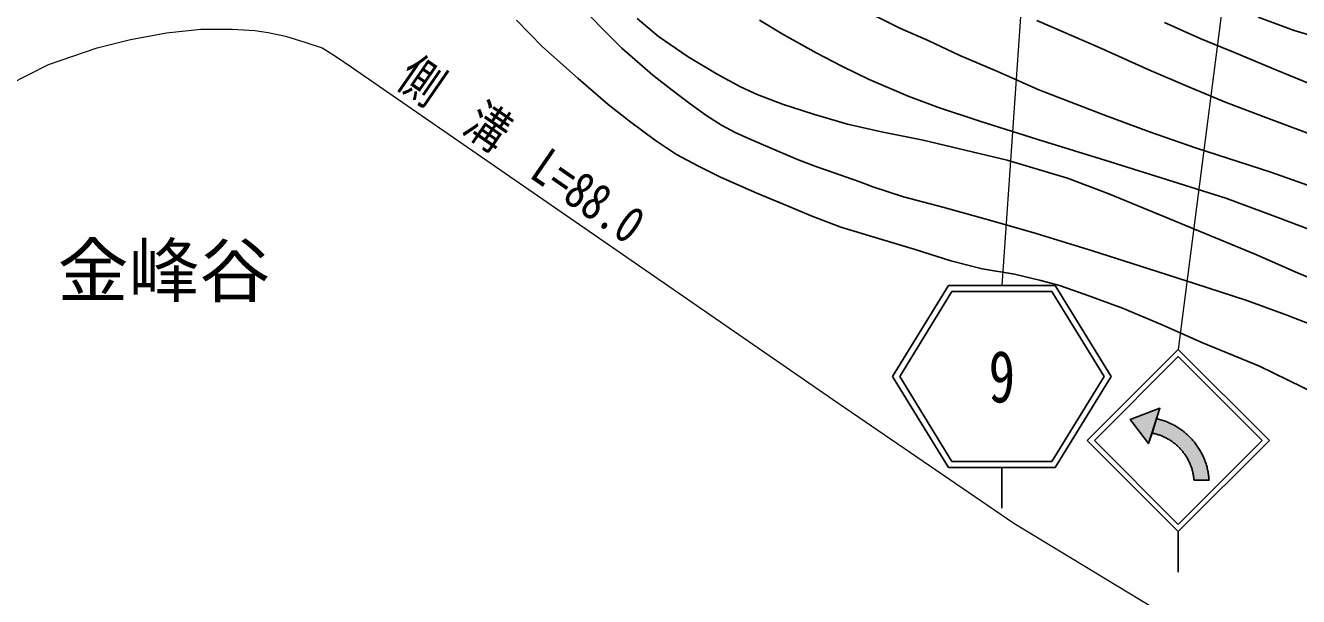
# Model space of a CAD drawing. Units: millimetres, scale not verified. Extents: x 40000 to 680000, y 20000 to 380000.
# Drawn here: x 455494 to 518384, y 242799 to 271007 of the extents above; entities that cross this region are included whole.
import ezdxf
from ezdxf.enums import TextEntityAlignment as Align

# ---------------------------------------------------------------- set-up
doc = ezdxf.new("R2010")
doc.units = ezdxf.units.MM
doc.header["$LTSCALE"] = 1000
for name, color, linetype, lineweight in [('M-BGD', 7, 'Continuous', 25), ('M-STR-HTXT', 7, 'Continuous', 13), ('M-STR-STRC', 7, 'Continuous', 25)]:
    doc.layers.add(name, color=color, linetype=linetype, lineweight=lineweight)
doc.layers.add('M-BMK-HTXT', color=7, linetype='Continuous')
doc.styles.add('ＭＳ ゴシック', font='')
doc.styles.get('ＭＳ ゴシック').set_extended_font_data('MS Gothic')

msp = doc.modelspace()

# ---------------------------------------------------------------- hatches: boundary and pattern name
at = {"layer": 'M-STR-STRC'}
for points in [[(511373, 251584), (511539, 252103), (510069, 251539), (510980, 250355), (511146, 250874), (511146, 250874)], [(511377, 251597), (511377, 251597), (511539, 252103), (510069, 251539), (510980, 250355), (511146, 250874), (511146, 250874)], [(513278, 250372), (513242, 250418), (513205, 250463), (513168, 250507), (513129, 250551), (513090, 250594), (513051, 250636), (513010, 250678), (512969, 250719), (512927, 250759), (512885, 250798), (512841, 250837), (512797, 250875), (512753, 250912), (512707, 250949), (512662, 250984), (512615, 251019), (512568, 251053), (512520, 251086), (512472, 251118), (512423, 251150), (512374, 251180), (512324, 251210), (512274, 251239), (512223, 251267), (512171, 251294), (512119, 251320), (512067, 251345), (512014, 251370), (511961, 251393), (511908, 251416), (511854, 251437), (511800, 251458), (511745, 251478), (511690, 251496), (511635, 251514), (511579, 251531), (511523, 251547), (511467, 251561), (511411, 251575), (511373, 251584), (511146, 250874), (511150, 250873), (511195, 250864), (511239, 250854), (511282, 250843), (511326, 250832), (511370, 250820), (511413, 250807), (511456, 250793), (511498, 250778), (511541, 250763), (511583, 250747), (511625, 250730), (511667, 250713), (511708, 250695), (511749, 250676), (511790, 250656), (511830, 250636), (511870, 250615), (511909, 250593), (511948, 250571), (511987, 250548), (512026, 250524), (512064, 250500), (512101, 250474), (512138, 250449), (512175, 250422), (512211, 250395), (512247, 250368), (512282, 250339), (512317, 250311), (512351, 250281), (512384, 250251), (512417, 250220), (512450, 250189), (512482, 250157), (512514, 250125), (512545, 250092), (512575, 250059), (512605, 250025), (512634, 249990), (512662, 249956), (512690, 249920), (512718, 249884), (512744, 249848), (512770, 249811), (512796, 249774), (512820, 249736), (512844, 249698), (512868, 249659), (512891, 249620), (512913, 249581), (512934, 249541), (512955, 249501), (512975, 249460), (512994, 249420), (513012, 249378), (513030, 249337), (513047, 249295), (513064, 249253), (513079, 249211), (513094, 249168), (513108, 249125), (513122, 249082), (513134, 249039), (513146, 248995), (513157, 248952), (513167, 248908), (513177, 248864), (513186, 248819), (513194, 248775), (513201, 248730), (513208, 248686), (513213, 248641), (513218, 248596), (513222, 248551), (513966, 248552), (513961, 248610), (513956, 248668), (513950, 248726), (513943, 248783), (513934, 248841), (513925, 248898), (513915, 248955), (513903, 249012), (513891, 249069), (513878, 249126), (513864, 249182), (513848, 249238), (513832, 249294), (513815, 249349), (513797, 249404), (513778, 249459), (513758, 249514), (513737, 249568), (513715, 249622), (513692, 249675), (513668, 249728), (513643, 249780), (513618, 249833), (513591, 249884), (513564, 249935), (513535, 249986), (513506, 250036), (513476, 250086), (513445, 250135), (513413, 250184), (513381, 250232), (513347, 250279), (513313, 250326)]]:
    msp.add_hatch(color=256, dxfattribs=at).paths.add_polyline_path(points)

# ---------------------------------------------------------------- linework, layer by layer
at = {"layer": 'M-BGD'}
for points in [[(481532, 273448), (483882, 270958), (484959, 269890), (486492, 268553), (487444, 267812), (488330, 267136), (489160, 266543), (489882, 266090), (490584, 265697), (491444, 265323), (492173, 265008), (493627, 264382), (494539, 264041), (495399, 263746), (496712, 263280), (497353, 263041), (498870, 262542), (500813, 262037), (503176, 261374), (505424, 260736), (508201, 259870), (510574, 259114), (513239, 258261), (515828, 257426), (517721, 256722), (519972, 255856)], [(479746, 271267), (481034, 269959), (482798, 268380), (484284, 267102), (485326, 266276), (486618, 265320), (487661, 264641), (488713, 264071), (489827, 263518), (491617, 262722), (493249, 262044), (494302, 261601), (495781, 261048), (497630, 260478), (499439, 259937), (501214, 259384), (502748, 258991), (504361, 258716), (505660, 258411), (506574, 258155), (507837, 257712), (509696, 257043), (511653, 256217), (513610, 255352), (516458, 254179), (519999, 252448)], [(485708, 271353), (486769, 270470), (488231, 269454), (489667, 268599), (490817, 267975), (491643, 267596), (492891, 267114), (494416, 266633), (496102, 266134), (497782, 265757), (499842, 265338), (503998, 264349), (506964, 263464), (509006, 262689), (511538, 261646), (516268, 259692), (518337, 258783), (521696, 257389)], [(491751, 271272), (492956, 270544), (494581, 269645), (495827, 269003), (497179, 268338), (499103, 267508), (500603, 266954), (502640, 266280), (505511, 265374), (508819, 264356), (511601, 263481), (514794, 262469), (517359, 261515), (521095, 260106)], [(497069, 271682), (498727, 270857), (500082, 270258), (501655, 269531), (503488, 268746), (505556, 267833), (508710, 266603), (511021, 265752), (513296, 264962), (517013, 263753), (521477, 262173)], [(505463, 271249), (508501, 269930), (510997, 268812), (512912, 267989), (514805, 267198), (516894, 266410), (519459, 265457)], [(511763, 271147), (513523, 270370), (515329, 269628), (517258, 268821), (519915, 267725)], [(519295, 270428), (518175, 270759), (516390, 271423)]]:
    msp.add_lwpolyline(points, dxfattribs=at)
at = {"layer": 'M-STR-HTXT'}
for p, q in [((505476, 283429), (503729, 258168)), ((515325, 277379), (512445, 255006))]:
    msp.add_line(p, q, dxfattribs=at)
msp.add_lwpolyline([(454684, 268089), (456633, 269071), (459031, 269904), (460680, 270320), (462469, 270640), (464151, 270823), (465700, 270823), (466830, 270755), (467484, 270663), (468333, 270485), (469290, 270187), (470159, 269899), (470807, 269488), (471579, 268964), (479200, 263712), (495364, 252548), (504315, 246430), (511720, 241951)], dxfattribs=at)
at = {"layer": 'M-STR-STRC'}
for p, q in [((501093, 258168), (498329, 253668)), ((501260, 257868), (498681, 253668)), ((501093, 258168), (506365, 258168)), ((501260, 257868), (506197, 257868)), ((508777, 253668), (506197, 257868)), ((509129, 253668), (506365, 258168)), ((507945, 250506), (512445, 255006)), ((516946, 250506), (512445, 255006)), ((508299, 250506), (512445, 254652)), ((516592, 250506), (512445, 254652)), ((498329, 253668), (501093, 249168)), ((498681, 253668), (501260, 249468)), ((506197, 249468), (508777, 253668)), ((506365, 249168), (509129, 253668)), ((511539, 252103), (510069, 251539)), ((510980, 250355), (511539, 252103)), ((510069, 251539), (510980, 250355)), ((507945, 250506), (512445, 246005)), ((508299, 250506), (512445, 246359)), ((512445, 246359), (516592, 250506)), ((512446, 246006), (516946, 250506)), ((501093, 249168), (506365, 249168)), ((501260, 249468), (506197, 249468)), ((503729, 249168), (503729, 247168)), ((513966, 248552), (513222, 248551)), ((512445, 246005), (512445, 244006))]:
    msp.add_line(p, q, dxfattribs=at)
for points in [[(511539, 252103), (510069, 251539), (510980, 250355)], [(511539, 252103), (510069, 251539), (510980, 250355)], [(511373, 251584), (511539, 252103), (510069, 251539), (510980, 250355), (511146, 250874)], [(511373, 251584), (511146, 250874), (511146, 250874), (511150, 250873), (511195, 250864), (511239, 250854), (511282, 250843), (511326, 250832), (511370, 250820), (511413, 250807), (511456, 250793), (511498, 250778), (511541, 250763), (511583, 250747), (511625, 250730), (511667, 250713), (511708, 250695), (511749, 250676), (511790, 250656), (511830, 250636), (511870, 250615), (511909, 250593), (511948, 250571), (511987, 250548), (512026, 250524), (512064, 250500), (512101, 250474), (512138, 250449), (512175, 250422), (512211, 250395), (512247, 250368), (512282, 250339), (512317, 250311), (512351, 250281), (512384, 250251), (512417, 250220), (512450, 250189), (512482, 250157), (512514, 250125), (512545, 250092), (512575, 250059), (512605, 250025), (512634, 249990), (512662, 249956), (512690, 249920), (512718, 249884), (512744, 249848), (512770, 249811), (512796, 249774), (512820, 249736), (512844, 249698), (512868, 249659), (512891, 249620), (512913, 249581), (512934, 249541), (512955, 249501), (512975, 249460), (512994, 249420), (513012, 249378), (513030, 249337), (513047, 249295), (513064, 249253), (513079, 249211), (513094, 249168), (513108, 249125), (513122, 249082), (513134, 249039), (513146, 248995), (513157, 248952), (513167, 248908), (513177, 248864), (513186, 248819), (513194, 248775), (513201, 248730), (513208, 248686), (513213, 248641), (513218, 248596), (513222, 248551), (513222, 248551), (513966, 248552), (513966, 248552), (513961, 248610), (513956, 248668), (513950, 248726), (513943, 248783), (513934, 248841), (513925, 248898), (513915, 248955), (513903, 249012), (513891, 249069), (513878, 249126), (513864, 249182), (513848, 249238), (513832, 249294), (513815, 249349), (513797, 249404), (513778, 249459), (513758, 249514), (513737, 249568), (513715, 249622), (513692, 249675), (513668, 249728), (513643, 249780), (513618, 249833), (513591, 249884), (513564, 249935), (513535, 249986), (513506, 250036), (513476, 250086), (513445, 250135), (513413, 250184), (513381, 250232), (513347, 250279), (513313, 250326), (513278, 250372), (513242, 250418), (513205, 250463), (513168, 250507), (513129, 250551), (513090, 250594), (513051, 250636), (513010, 250678), (512969, 250719), (512927, 250759), (512885, 250798), (512841, 250837), (512797, 250875), (512753, 250912), (512707, 250949), (512662, 250984), (512615, 251019), (512568, 251053), (512520, 251086), (512472, 251118), (512423, 251150), (512374, 251180), (512324, 251210), (512274, 251239), (512223, 251267), (512171, 251294), (512119, 251320), (512067, 251345), (512014, 251370), (511961, 251393), (511908, 251416), (511854, 251437), (511800, 251458), (511745, 251478), (511690, 251496), (511635, 251514), (511579, 251531), (511523, 251547), (511467, 251561), (511411, 251575)]]:
    msp.add_lwpolyline(points, close=True, dxfattribs=at)

# ---------------------------------------------------------------- texts
at = {"layer": 'M-BMK-HTXT', "style": 'ＭＳ ゴシック'}
msp.add_text('金峰谷', height=2566, dxfattribs=at).set_placement((462334, 258905), align=Align.MIDDLE_CENTER)
at = {"layer": 'M-STR-HTXT', "style": 'ＭＳ ゴシック', "width": 0.8}
msp.add_text('側\u3000溝\u3000L=88.0', height=1833, rotation=325.368, dxfattribs=at).set_placement((479171, 263670), align=Align.BOTTOM_CENTER)
at = {"layer": 'M-STR-STRC', "style": 'ＭＳ ゴシック', "width": 0.75}
msp.add_text('9', height=2566, dxfattribs=at).set_placement((503729, 253668), align=Align.MIDDLE_CENTER)

doc.saveas('drawing.dxf')
